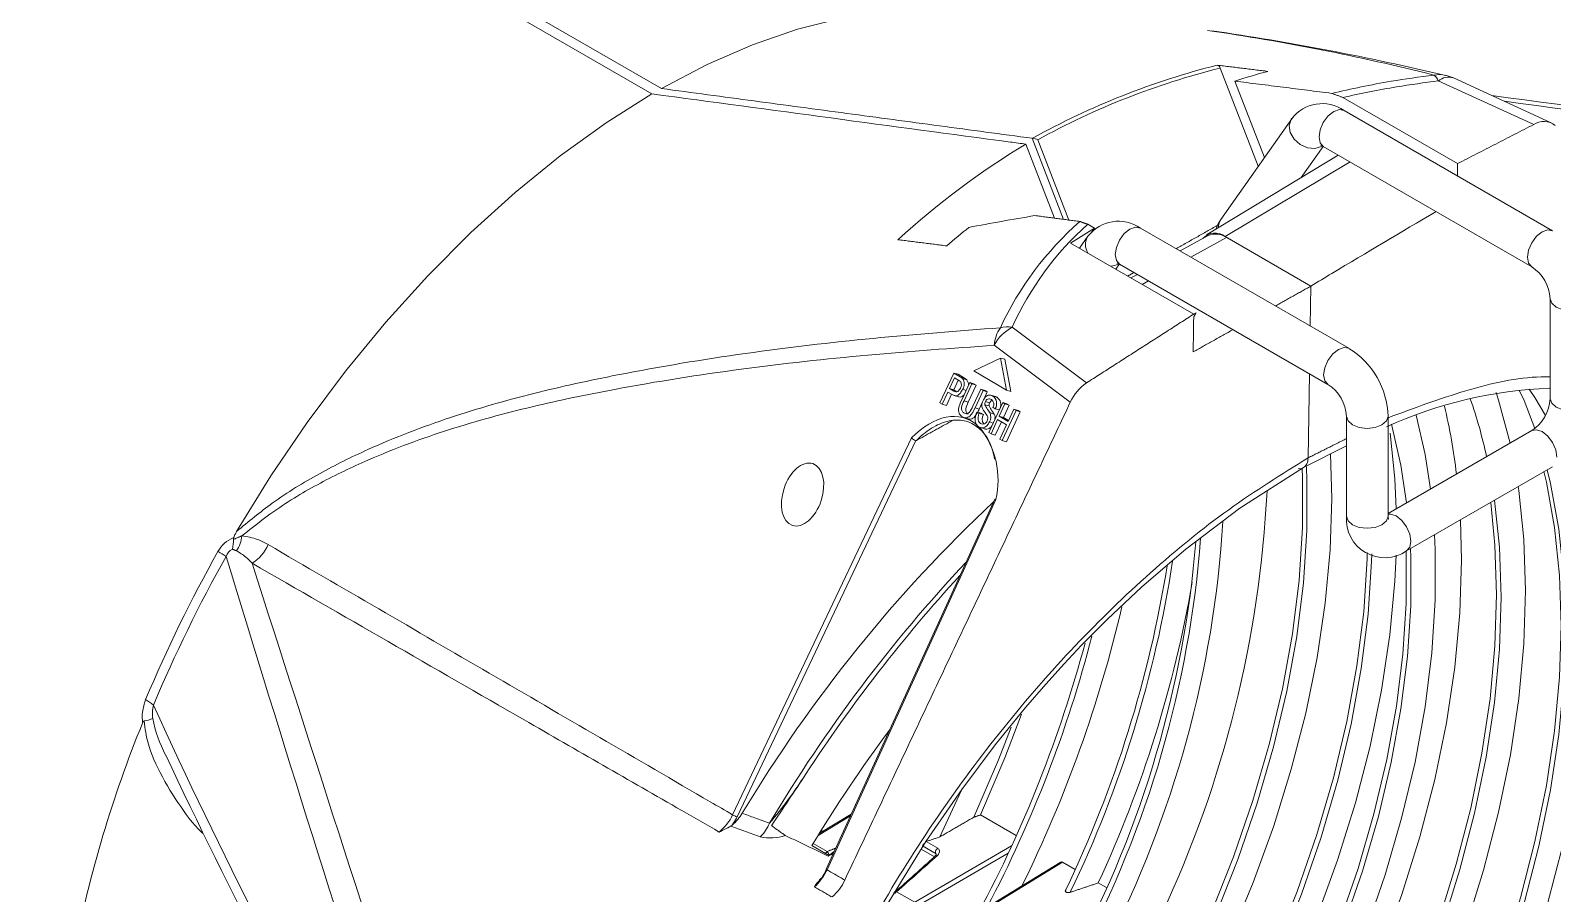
# Model space of a CAD drawing. Extents: x 8 to 113, y 2 to 87.
# Drawn here: x 23.941 to 28.51, y 64.01 to 66.602 of the extents above; entities that cross this region are included whole.
import ezdxf

# ---------------------------------------------------------------- set-up
doc = ezdxf.new("R2010")
doc.units = 0
doc.header["$MEASUREMENT"] = 0
doc.layers.add('OBJECT', color=7, linetype='CONTINUOUS')

msp = doc.modelspace()

# ---------------------------------------------------------------- linework, layer by layer
at = {"layer": 'OBJECT', "linetype": 'Continuous', "lineweight": 15}
for p, q in [((23.9413, 67.4882), (25.807, 66.4111)), ((25.8353, 66.4274), (23.969, 67.5048)), ((27.5128, 66.4886), (27.6271, 66.1941)), ((27.5562, 66.4497), (27.6453, 66.2201)), ((28.4539, 66.3193), (28.1675, 66.4503)), ((28.5065, 66.3247), (28.213, 66.459)), ((28.2254, 66.202), (27.8813, 66.4006)), ((28.5104, 66.0005), (27.8847, 66.3617)), ((27.7273, 66.3368), (27.515, 66.0346)), ((26.9296, 66.2604), (27.0158, 66.0381)), ((27.0428, 66.0346), (26.9484, 66.278)), ((26.9651, 66.2733), (27.0585, 66.0325)), ((27.7558, 66.1599), (27.8217, 66.2537)), ((27.8222, 66.2534), (28.4479, 65.8922)), ((27.8672, 66.2274), (27.472, 65.9879)), ((27.5273, 65.9829), (27.9025, 66.2071)), ((27.1349, 66.0082), (27.0635, 65.9635)), ((27.1157, 65.9837), (27.0905, 65.9479)), ((27.1149, 66.0197), (27.1349, 66.0082)), ((27.1349, 66.0082), (27.1251, 65.9942)), ((27.8987, 65.6474), (27.2731, 66.0086)), ((27.4764, 65.9861), (27.3921, 65.9398)), ((27.5313, 65.9802), (27.4249, 65.9209)), ((27.7846, 65.8343), (27.5273, 65.9829)), ((27.5313, 65.9802), (27.7846, 65.834)), ((27.0635, 65.9635), (27.4332, 65.7501)), ((27.1992, 65.8851), (27.2101, 65.9006)), ((27.2106, 65.9003), (27.8363, 65.5391)), ((27.264, 65.8695), (27.2447, 65.8589)), ((27.2977, 65.85), (27.2785, 65.8394)), ((27.7827, 65.7143), (27.7846, 65.8343)), ((28.5033, 65.7963), (28.5033, 65.4962)), ((27.4332, 65.7501), (27.4402, 65.7544)), ((26.8881, 65.7105), (27.1114, 65.5436)), ((26.8537, 65.6183), (26.7736, 65.5802)), ((27.0628, 65.4856), (26.8344, 65.6564)), ((26.8711, 65.5214), (26.8537, 65.6183)), ((26.8664, 65.6144), (26.8537, 65.6183)), ((26.8838, 65.5176), (26.8664, 65.6144)), ((26.6715, 65.4833), (26.7133, 65.5733)), ((26.7133, 65.5733), (26.7323, 65.5619)), ((26.726, 65.5694), (26.7133, 65.5733)), ((26.726, 65.5694), (26.745, 65.558)), ((26.7736, 65.5802), (26.8711, 65.5214)), ((27.7767, 65.3186), (27.7806, 65.5713)), ((26.7152, 65.5589), (26.7001, 65.5266)), ((26.7001, 65.5266), (26.7132, 65.5187)), ((26.7128, 65.5227), (26.7001, 65.5266)), ((26.7265, 65.5521), (26.7128, 65.5227)), ((26.7128, 65.5227), (26.722, 65.5172)), ((26.7281, 65.5511), (26.7152, 65.5589)), ((26.745, 65.558), (26.7323, 65.5619)), ((26.7367, 65.4929), (26.7608, 65.5447)), ((26.7522, 65.5526), (26.7395, 65.5564)), ((26.7499, 65.5212), (26.7396, 65.5243)), ((26.7675, 65.5406), (26.7437, 65.4895)), ((26.7802, 65.5368), (26.7564, 65.4856)), ((26.7608, 65.5447), (26.7675, 65.5406)), ((26.7735, 65.5408), (26.7608, 65.5447)), ((26.7802, 65.5368), (26.7675, 65.5406)), ((26.7703, 65.4734), (26.7941, 65.5246)), ((26.7735, 65.5408), (26.7802, 65.5368)), ((26.7941, 65.5246), (26.8008, 65.5206)), ((26.8068, 65.5207), (26.7941, 65.5246)), ((26.8838, 65.5176), (26.8711, 65.5214)), ((26.6781, 65.4793), (26.6715, 65.4833)), ((26.6953, 65.5162), (26.6781, 65.4793)), ((26.6908, 65.4754), (26.6781, 65.4793)), ((26.7066, 65.5094), (26.6908, 65.4754)), ((26.7082, 65.5084), (26.6953, 65.5162)), ((26.7108, 65.5067), (26.7267, 65.5019)), ((26.7199, 65.5167), (26.7132, 65.5187)), ((26.7564, 65.4856), (26.7437, 65.4895)), ((26.8008, 65.5206), (26.7767, 65.4688)), ((26.7996, 65.4869), (26.7894, 65.4649)), ((26.8135, 65.5167), (26.8008, 65.5206)), ((26.8135, 65.5167), (26.8027, 65.4935)), ((26.8187, 65.4744), (26.8061, 65.4782)), ((26.8068, 65.5207), (26.8135, 65.5167)), ((26.8205, 65.4835), (26.8078, 65.4874)), ((26.8181, 65.3949), (26.86, 65.4849)), ((26.8386, 65.5024), (26.8259, 65.5062)), ((26.843, 65.5004), (26.8303, 65.5042)), ((26.8666, 65.4809), (26.8495, 65.444)), ((26.86, 65.4849), (26.8666, 65.4809)), ((26.8727, 65.481), (26.86, 65.4849)), ((26.8793, 65.477), (26.8621, 65.4401)), ((26.8793, 65.477), (26.8666, 65.4809)), ((26.8727, 65.481), (26.8793, 65.477)), ((26.739, 65.4405), (26.756, 65.4354)), ((26.7894, 65.4649), (26.7767, 65.4688)), ((26.7826, 65.4562), (26.7893, 65.4522)), ((26.7953, 65.4524), (26.7826, 65.4562)), ((26.802, 65.4483), (26.7893, 65.4522)), ((26.7953, 65.4524), (26.802, 65.4483)), ((26.8345, 65.4494), (26.8218, 65.4533)), ((26.8446, 65.4336), (26.8248, 65.3909)), ((26.8373, 65.4661), (26.8307, 65.4701)), ((26.8495, 65.4624), (26.8373, 65.4661)), ((26.8713, 65.4175), (26.8446, 65.4336)), ((26.8495, 65.444), (26.8761, 65.4279)), ((26.8621, 65.4401), (26.8495, 65.444)), ((26.9, 65.4608), (26.8581, 65.3708)), ((26.8621, 65.4401), (26.8775, 65.4309)), ((26.9127, 65.4569), (26.8708, 65.367)), ((26.8761, 65.4279), (26.8933, 65.4648)), ((26.8933, 65.4648), (26.9, 65.4608)), ((26.906, 65.461), (26.8933, 65.4648)), ((26.9127, 65.4569), (26.9, 65.4608)), ((26.906, 65.461), (26.9127, 65.4569)), ((27.8916, 65.4432), (27.8916, 65.1431)), ((28.0166, 65.1431), (28.0166, 65.4432)), ((26.793, 65.4092), (26.8057, 65.4053)), ((26.8248, 65.3909), (26.8181, 65.3949)), ((26.8312, 65.4231), (26.82, 65.4265)), ((26.8375, 65.3871), (26.8248, 65.3909)), ((26.8559, 65.4268), (26.8375, 65.3871)), ((26.8514, 65.3748), (26.8713, 65.4175)), ((28.4479, 65.4003), (28.0166, 65.1514)), ((26.0491, 64.247), (26.5864, 65.3782)), ((26.5989, 65.3703), (26.0624, 64.2409)), ((26.8581, 65.3708), (26.8514, 65.3748)), ((26.8708, 65.367), (26.8581, 65.3708)), ((27.7632, 65.2895), (27.8916, 65.3545)), ((28.072, 65.039), (28.5104, 65.2921)), ((26.8358, 65.1945), (26.3297, 64.0842)), ((26.8391, 65.1936), (26.3325, 64.082)), ((26.7349, 64.319), (26.6712, 64.1806)), ((26.4026, 64.244), (26.3054, 64.1846)), ((26.4048, 64.2489), (26.3089, 64.1903)), ((26.7932, 64.2465), (26.9005, 64.1845)), ((26.315, 64.2001), (26.3202, 64.1971)), ((26.3202, 64.1971), (26.315, 64.2001)), ((26.3154, 64.1999), (26.3202, 64.1971)), ((26.3277, 64.1309), (26.287, 64.1544)), ((26.2908, 64.1606), (26.3327, 64.1364)), ((26.5959, 63.9845), (26.8866, 64.1541)), ((26.6597, 64.1299), (26.6193, 64.1533)), ((26.6202, 64.1527), (26.6599, 64.1298)), ((26.63, 64.1667), (26.6646, 64.1467)), ((26.8763, 64.1318), (26.603, 63.9724)), ((26.6553, 64.1209), (26.615, 64.1442)), ((27.0324, 64.104), (26.7198, 63.9128)), ((27.0391, 64.1046), (26.7249, 63.9123)), ((27.0773, 64.0825), (27.0391, 64.1046)), ((26.5414, 64.016), (26.5959, 63.9845)), ((27.171, 64.0284), (27.1467, 64.0424))]:
    msp.add_line(p, q, dxfattribs=at)
at = {"layer": 'OBJECT', "linetype": 'Continuous', "lineweight": 15, "flags": 128}
for points in [[(25.8353, 66.4274), (25.9726, 66.4994), (26.1091, 66.5589), (26.2439, 66.6054), (26.3763, 66.6387), (26.5054, 66.6586), (26.6305, 66.665), (26.7023, 66.6625)], [(24.5603, 65.0978), (24.6627, 65.2641), (24.7719, 65.4249), (24.8873, 65.5793), (25.0082, 65.7264), (25.1338, 65.8653), (25.2635, 65.9953), (25.3964, 66.1156), (25.5318, 66.2253), (25.669, 66.3241), (25.807, 66.4111)], [(27.8535, 66.3586), (27.8366, 66.3449), (27.8222, 66.3256), (27.8126, 66.3035), (27.8093, 66.282), (27.8126, 66.2644), (27.8222, 66.2534), (27.8222, 66.2534)], [(27.8847, 66.3617), (27.8704, 66.3644), (27.8535, 66.3586)], [(27.7274, 66.3369), (27.7262, 66.3351), (27.7201, 66.3165), (27.723, 66.2955), (27.7343, 66.2753), (27.7523, 66.259), (27.7743, 66.2491), (27.7969, 66.2471), (27.8167, 66.2532), (27.8193, 66.2548)], [(27.8151, 66.2568), (27.8147, 66.2567), (27.8204, 66.2544), (27.8222, 66.2534)], [(27.515, 66.0346), (27.5052, 66.019), (27.4993, 66.0044)], [(27.2106, 65.9003), (27.201, 65.9113), (27.1976, 65.9289), (27.201, 65.9504), (27.2106, 65.9725), (27.2249, 65.9918), (27.2418, 66.0055)], [(27.2418, 66.0055), (27.2587, 66.0114), (27.2731, 66.0086), (27.2731, 66.0086)], [(28.4791, 65.9974), (28.4622, 65.9837), (28.4479, 65.9644), (28.4383, 65.9423), (28.435, 65.9208), (28.4383, 65.9032), (28.4479, 65.8922), (28.4481, 65.8921)], [(28.5104, 66.0005), (28.4961, 66.0033), (28.4791, 65.9974)], [(27.2035, 65.9037), (27.2031, 65.9036), (27.2087, 65.9013), (27.2106, 65.9003)], [(28.61, 65.7708), (28.5897, 65.763), (28.5658, 65.7602), (28.5419, 65.763), (28.5216, 65.7708), (28.508, 65.7825), (28.5033, 65.7963), (28.5033, 65.7966)], [(27.8357, 65.5395), (27.8267, 65.5501), (27.8233, 65.5677), (27.8267, 65.5892), (27.8363, 65.6113), (27.8506, 65.6306), (27.8675, 65.6443)], [(27.8675, 65.6443), (27.8844, 65.6502), (27.8988, 65.6474), (27.8988, 65.6474)], [(28.44, 65.5249), (28.4571, 65.4995), (28.4895, 65.4462)], [(28.341, 65.5143), (28.3484, 65.4917), (28.3831, 65.3629)], [(28.4114, 65.5202), (28.4247, 65.4904), (28.4573, 65.4064)], [(28.61, 65.4707), (28.5897, 65.4629), (28.5658, 65.4601), (28.5419, 65.4629), (28.5216, 65.4707), (28.508, 65.4824), (28.5033, 65.4962)], [(27.8916, 65.4432), (27.8964, 65.4294), (27.9099, 65.4177), (27.9302, 65.4099), (27.9541, 65.4071), (27.978, 65.4099), (27.9983, 65.4177)], [(27.9983, 65.4177), (28.0119, 65.4294), (28.0166, 65.4432), (28.0166, 65.4432)], [(28.1012, 65.4464), (28.1277, 65.3291), (28.1439, 65.2248)], [(28.0228, 65.3927), (28.0368, 65.2552), (28.041, 65.1654)], [(28.0272, 65.4193), (28.0552, 65.2968), (28.0723, 65.1835)], [(28.5233, 65.3207), (28.52, 65.3422), (28.5104, 65.3642), (28.4961, 65.3836), (28.4791, 65.3972), (28.4622, 65.4031), (28.4479, 65.4003), (28.4479, 65.4003)], [(27.8441, 65.3306), (27.848, 65.1968), (27.8431, 65.042), (27.8283, 64.8824), (27.8038, 64.7189), (27.7697, 64.5523), (27.7261, 64.3837), (27.6734, 64.214), (27.6118, 64.044), (27.5417, 63.8749), (27.4634, 63.7074), (27.3774, 63.5427), (27.2842, 63.3815), (27.1843, 63.2248), (27.0783, 63.0734), (26.9667, 62.9283), (26.8502, 62.7903), (26.7294, 62.66), (26.6051, 62.5382)], [(26.0932, 63.0108), (26.1349, 63.1481), (26.193, 63.3132), (26.2658, 63.4937), (26.3599, 63.6974), (26.4797, 63.9234), (26.629, 64.167), (26.7368, 64.3233), (26.8373, 64.4568), (26.9284, 64.5688), (26.9896, 64.6396), (27.044, 64.6999), (27.0967, 64.7559), (27.173, 64.833), (27.2771, 64.931), (27.4099, 65.0448), (27.5721, 65.1674), (27.7632, 65.2895)], [(27.7587, 65.2866), (27.7598, 65.2596), (27.7598, 65.1082), (27.7497, 64.9515), (27.7296, 64.7903), (27.6996, 64.6256), (27.6599, 64.4584), (27.6107, 64.2897), (27.5523, 64.1205), (27.4851, 63.9518), (27.4094, 63.7845), (27.3257, 63.6197), (27.2345, 63.4583), (27.1363, 63.3013), (27.0318, 63.1497), (26.9215, 63.0042), (26.806, 62.8659), (26.6862, 62.7355), (26.5626, 62.6137)], [(27.7713, 65.292), (27.7731, 65.2519), (27.7731, 65.1005), (27.763, 64.9438), (27.7429, 64.7826), (27.7129, 64.6179), (27.6732, 64.4508), (27.624, 64.2821), (27.5656, 64.1128), (27.4984, 63.9441), (27.4227, 63.7768), (27.339, 63.612), (27.2478, 63.4506), (27.1496, 63.2937), (27.0451, 63.142), (26.9348, 62.9966), (26.8193, 62.8582), (26.6995, 62.7278), (26.5759, 62.606)], [(28.4943, 65.2828), (28.5042, 65.2415), (28.5293, 65.1043), (28.5445, 64.9595), (28.5495, 64.808), (28.5445, 64.6507), (28.5293, 64.4885), (28.5042, 64.3223), (28.4693, 64.153), (28.4247, 63.9816), (28.3707, 63.809), (28.3076, 63.6364), (28.2359, 63.4646), (28.1558, 63.2946), (28.0678, 63.1274), (27.9725, 62.964), (27.8704, 62.8052), (27.762, 62.652), (27.6481, 62.5053), (27.5291, 62.3659), (27.4059, 62.2346), (27.2791, 62.1121)], [(28.4844, 65.2771), (28.4918, 65.2453), (28.5164, 65.1092), (28.5313, 64.9657), (28.5362, 64.8157), (28.5313, 64.66), (28.5164, 64.4994), (28.4918, 64.3348), (28.4575, 64.1672), (28.4138, 63.9976), (28.3608, 63.8267), (28.2989, 63.6557), (28.2284, 63.4855), (28.1498, 63.317), (28.0634, 63.1511), (27.9697, 62.9888), (27.8693, 62.8311), (27.7627, 62.6786), (27.6505, 62.5325), (27.5334, 62.3933), (27.412, 62.262), (27.2869, 62.1393)], [(28.4074, 65.2326), (28.409, 65.221), (28.4243, 65.0739), (28.4294, 64.9201), (28.4243, 64.7604), (28.409, 64.5956), (28.3837, 64.4268), (28.3484, 64.2549), (28.3033, 64.0809), (28.2487, 63.9057), (28.185, 63.7303), (28.1124, 63.5558), (28.0314, 63.383), (27.9425, 63.2131), (27.8461, 63.0469), (27.7427, 62.8853), (27.6331, 62.7294), (27.5177, 62.5799), (27.3973, 62.4377), (27.2725, 62.3036), (27.144, 62.1784)], [(28.3361, 65.1914), (28.3507, 65.0501), (28.3557, 64.9003), (28.3507, 64.7446), (28.3358, 64.5841), (28.311, 64.4196), (28.2764, 64.2521), (28.2323, 64.0825), (28.179, 63.9118), (28.1166, 63.741), (28.0456, 63.571), (27.9664, 63.4028), (27.8795, 63.2373), (27.7852, 63.0756), (27.6843, 62.9184), (27.5771, 62.7668), (27.4644, 62.6215), (27.3468, 62.4835), (27.225, 62.3534), (27.0996, 62.2321)], [(28.3247, 65.1849), (28.3375, 65.0564), (28.3424, 64.9079), (28.3375, 64.7538), (28.3229, 64.5949), (28.2985, 64.4321), (28.2646, 64.2664), (28.2214, 64.0985), (28.169, 63.9295), (28.1078, 63.7603), (28.0382, 63.5918), (27.9604, 63.4251), (27.875, 63.2609), (27.7824, 63.1003), (27.6831, 62.9442), (27.5777, 62.7933), (27.4668, 62.6486), (27.351, 62.5108), (27.2309, 62.3808), (27.1072, 62.2592)], [(28.2339, 65.1325), (28.2371, 65.0116), (28.232, 64.8535), (28.2169, 64.6905), (28.1918, 64.5234), (28.1569, 64.3533), (28.1124, 64.1811), (28.0584, 64.0077), (27.9954, 63.8341), (27.9236, 63.6614), (27.8435, 63.4904), (27.7555, 63.3221), (27.6602, 63.1576), (27.558, 62.9976), (27.4495, 62.8432), (27.3354, 62.6952), (27.2163, 62.5543), (27.0928, 62.4215), (26.9657, 62.2975)], [(28.6033, 65.127), (28.6181, 64.9833), (28.6232, 64.8279), (28.6181, 64.6665), (28.6026, 64.5), (28.577, 64.3295), (28.5412, 64.1558), (28.4957, 63.9799), (28.4405, 63.8029), (28.376, 63.6258), (28.3026, 63.4494), (28.2207, 63.2749), (28.1308, 63.1032), (28.0333, 62.9353), (27.9289, 62.7721), (27.818, 62.6146), (27.7014, 62.4637), (27.5796, 62.3201), (27.4535, 62.1848), (27.3236, 62.0585)], [(27.8916, 65.1431), (27.8964, 65.1293), (27.9099, 65.1176), (27.9302, 65.1098), (27.9541, 65.1071), (27.978, 65.1098), (27.9983, 65.1176)], [(27.9983, 65.1176), (28.0119, 65.1293), (28.0166, 65.1431)], [(28.0849, 65.0676), (28.0816, 65.0891), (28.072, 65.1112), (28.0577, 65.1305), (28.0407, 65.1441), (28.0238, 65.15), (28.0166, 65.1498)], [(28.0174, 65.1349), (28.0176, 65.1345), (28.0168, 65.1391), (28.0166, 65.1431)], [(28.1562, 65.0876), (28.1581, 65.0438), (28.1581, 64.8913), (28.148, 64.7334), (28.1277, 64.571), (28.0975, 64.405), (28.0574, 64.2366), (28.0078, 64.0666), (27.9489, 63.896), (27.8811, 63.726), (27.8048, 63.5574), (27.7204, 63.3914), (27.6285, 63.2288), (27.5295, 63.0707), (27.4241, 62.9179), (27.3129, 62.7714), (27.1965, 62.6321), (27.0757, 62.5007), (26.9511, 62.3781)], [(28.072, 65.039), (28.0816, 65.05), (28.0849, 65.0676)], [(27.9541, 65.0348), (27.9536, 65.0151), (27.9434, 64.8567), (27.923, 64.6937), (27.8927, 64.5272), (27.8525, 64.3582), (27.8027, 64.1876), (27.7436, 64.0165), (27.6756, 63.8459), (27.599, 63.6768), (27.5143, 63.5102), (27.422, 63.3471), (27.3227, 63.1885), (27.2169, 63.0352), (27.1053, 62.8883), (26.9885, 62.7485), (26.8673, 62.6167), (26.7423, 62.4938)], [(27.9675, 65.03), (27.9668, 65.0075), (27.9566, 64.849), (27.9363, 64.686), (27.906, 64.5195), (27.8658, 64.3505), (27.816, 64.1799), (27.7569, 64.0088), (27.6889, 63.8382), (27.6123, 63.6691), (27.5276, 63.5025), (27.4353, 63.3394), (27.336, 63.1808), (27.2302, 63.0275), (27.1186, 62.8806), (27.0018, 62.7408), (26.8806, 62.6091), (26.7555, 62.4861)], [(28.0406, 65.0268), (28.0368, 64.9481), (28.0219, 64.7868), (27.9971, 64.6215), (27.9626, 64.4532), (27.9185, 64.2828), (27.8652, 64.1112), (27.8029, 63.9395), (27.7319, 63.7685), (27.6527, 63.5993), (27.5658, 63.4328), (27.4715, 63.2699), (27.3705, 63.1116), (27.2632, 62.9588), (27.1504, 62.8122), (27.0326, 62.6727), (26.9104, 62.5412), (26.7847, 62.4183)], [(28.0708, 65.0385), (28.0712, 65.0291), (28.0712, 64.8818), (28.0614, 64.7294), (28.0419, 64.5726), (28.0128, 64.4125), (27.9743, 64.2499), (27.9265, 64.0858), (27.8699, 63.9212), (27.8046, 63.7571), (27.7312, 63.5943), (27.65, 63.4339), (27.5614, 63.2769), (27.4661, 63.124), (27.3646, 62.9764), (27.2575, 62.8347), (27.1454, 62.6998), (27.029, 62.5726), (26.9089, 62.4538)], [(28.0835, 65.0456), (28.0845, 65.0214), (28.0845, 64.8741), (28.0747, 64.7217), (28.0552, 64.565), (28.0261, 64.4048), (27.9876, 64.2422), (27.9398, 64.0781), (27.8832, 63.9135), (27.8179, 63.7494), (27.7445, 63.5866), (27.6632, 63.4263), (27.5747, 63.2692), (27.4794, 63.1164), (27.3779, 62.9687), (27.2708, 62.827), (27.1587, 62.6922), (27.0422, 62.565), (26.9222, 62.4461)], [(26.916, 64.5486), (26.8665, 64.4181), (26.7932, 64.2465)], [(26.8853, 64.5103), (26.847, 64.4116), (26.7731, 64.2398)], [(26.6597, 64.13), (26.6601, 64.1297), (26.6604, 64.1294), (26.6604, 64.1294), (26.6596, 64.1271), (26.6568, 64.1241)], [(26.6597, 64.1299), (26.6585, 64.1311), (26.6578, 64.133), (26.6577, 64.1353), (26.6582, 64.1379), (26.6592, 64.1405), (26.6607, 64.143), (26.6626, 64.1451), (26.6646, 64.1467)]]:
    msp.add_lwpolyline(points, dxfattribs=at)
at = {"layer": 'OBJECT', "linetype": 'Continuous', "lineweight": 15}
for centre, radius, start, end in [((26.5224, 59.9851), 6.6848, 75.87485, 81.81114), ((26.2819, 58.3912), 8.2978, 76.70913, 81.64792), ((28.0552, 64.2943), 2.271, 104.0489, 119.1385), ((28.0551, 64.3046), 2.2503, 103.9459, 118.9737), ((27.4997, 66.4843), 0.0138, 18.2313, 72.115), ((28.1695, 66.3782), 0.091, 77.2457, 99.9729), ((28.1295, 66.4346), 0.0411, 22.4726, 53.8974), ((28.1982, 66.4133), 0.0481, 72.0384, 129.6254), ((28.1631, 66.3499), 0.12, 65.4115, 77.4305), ((25.6748, 45.8236), 20.753, 78.28405, 82.65383), ((27.8191, 66.2665), 0.1156, 55.4262, 142.551), ((25.612, 45.2036), 21.3636, 78.44167, 82.59335), ((28.4842, 66.2735), 0.0549, 51.653, 123.5112), ((28.1727, 64.1949), 2.4108, 121.0413, 132.4573), ((26.9442, 66.2318), 0.0464, 63.3279, 83.624), ((27.7293, 65.3021), 0.9664, 131.2964, 155.0955), ((27.2075, 65.9134), 0.1156, 55.4262, 142.551), ((27.5493, 66.011), 0.0417, 145.4652, 182.0962), ((27.7264, 65.3335), 0.9191, 131.7008, 155.782), ((27.1558, 65.9582), 0.0475, 147.5148, 211.0231), ((27.4969, 65.9457), 0.048, 50.7518, 139.4672), ((27.4986, 65.9341), 0.0565, 54.6197, 113.1255), ((27.181, 65.9425), 0.0487, 273.6297, 302.6431), ((28.3807, 65.7895), 0.1227, 3.1806, 56.8178), ((26.9499, 65.5955), 0.1306, 118.2157, 152.194), ((26.937, 65.6502), 0.1028, 145.0608, 176.5692), ((26.8742, 65.6152), 0.0964, 81.6875, 102.8791), ((27.7704, 65.4371), 0.2463, 1.4116, 58.5891), ((26.7173, 65.5383), 0.0186, 326.3153, 26.4689), ((26.7163, 65.5403), 0.0283, 325.6246, 34.7402), ((27.1935, 65.4254), 0.144, 124.7654, 155.2385), ((27.7691, 65.4364), 0.1227, 3.1806, 56.8178), ((28.5495, 64.2384), 1.2901, 92.1297, 114.6024), ((26.8269, 65.4767), 0.0296, 152.102, 199.784), ((26.8191, 65.4839), 0.0119, 55.9215, 163.024), ((26.8161, 65.4794), 0.0173, 327.517, 55.9876), ((26.8127, 65.4813), 0.029, 328.3576, 52.4519), ((26.8274, 65.4785), 0.0268, 333.3633, 54.5303), ((26.8502, 65.0016), 1.4971, 12.3643, 19.2765), ((28.3807, 65.503), 0.1227, 303.1813, 356.8202), ((26.7999, 65.4337), 0.0137, 242.7321, 343.7311), ((26.8237, 65.4351), 0.0254, 148.6798, 215.13), ((27.0046, 65.5889), 0.2391, 210.7352, 216.9129), ((26.7992, 65.4379), 0.016, 330.1154, 27.4375), ((26.7923, 65.4418), 0.0317, 331.0943, 21.2529), ((26.814, 65.4394), 0.0228, 343.7719, 25.951), ((26.4644, 65.0615), 1.77, 6.763, 13.4704), ((26.591, 65.2517), 0.2549, 346.8235, 38.3988), ((26.6086, 65.3993), 0.0306, 223.5689, 251.3769), ((24.2782, 65.3846), 3.3791, 334.7988, 357.1851), ((29.8272, 61.9998), 4.3734, 133.2195, 149.0085), ((24.2927, 65.3274), 3.2344, 332.8044, 356.46), ((28.0067, 65.1342), 0.1154, 175.5433, 304.4501), ((24.5828, 64.9961), 0.0886, 110.6554, 152.4259), ((24.4371, 65.0706), 0.1136, 346.5914, 1.689), ((24.4629, 65.0992), 0.1143, 328.4084, 352.4876), ((24.2534, 65.331), 3.1972, 331.9876, 355.2622), ((24.276, 65.3197), 3.1872, 331.9671, 355.6446), ((28.2939, 62.9069), 4.3473, 150.6594, 157.1832), ((28.3342, 62.8836), 4.3654, 150.6594, 157.1832), ((23.787, 63.788), 1.4404, 58.999, 60.1325), ((24.5617, 65.013), 0.0343, 114.2249, 163.5876), ((109.4619, 90.823), 88.7654, 196.897332, 198.029681), ((24.5404, 65.1082), 0.1252, 302.074, 336.3542), ((310.0688, 156.2065), 299.6778, 197.718548, 198.043613), ((30.125, 61.8519), 4.6194, 136.9431, 149.1378), ((23.8595, 65.5531), 3.5383, 334.3618, 350.908), ((23.8828, 65.5416), 3.5276, 334.3477, 351.3042), ((30.0976, 61.8757), 4.5691, 137.4582, 146.948), ((23.8429, 65.5703), 3.64, 335.1807, 350.1209), ((23.4664, 65.7412), 3.8505, 333.6789, 346.9469), ((23.4276, 65.7486), 3.8093, 331.9007, 344.9994), ((23.4562, 65.7349), 3.7928, 332.269, 345.4713), ((24.2186, 64.4684), 0.1418, 49.6532, 61.2794), ((24.4059, 64.5525), 0.0984, 165.9453, 189.4314), ((40.1252, 71.792), 17.3831, 204.52518, 209.34277), ((27.7783, 63.1029), 3.7776, 157.9301, 168.7961), ((24.2876, 64.5198), 0.0104, 117.8584, 166.6995), ((24.2758, 64.6031), 0.0744, 275.3613, 296.3297), ((24.676, 64.6019), 0.373, 190.1047, 208.1099), ((30.0419, 61.8846), 4.3876, 143.3957, 148.8479), ((39.5538, 71.5593), 16.7963, 205.13012, 209.79265), ((25.0486, 65.1573), 1.4527, 319.8953, 327.0745), ((-26.1957, 99.1742), 62.9597, 326.270374, 326.438084), ((25.9202, 64.3069), 0.1422, 308.2756, 335.0569), ((26.0811, 64.2993), 0.0614, 238.5845, 252.2616), ((25.863, 64.532), 0.3667, 293.3328, 299.5018), ((26.04, 64.273), 0.1303, 315.0787, 336.7483), ((26.163, 64.3079), 0.1306, 256.3744, 289.7232), ((27.0086, 63.9365), 0.4456, 149.6492, 150.8869), ((26.3407, 64.1241), 0.0147, 122.7738, 152.2583), ((26.4784, 64.3929), 0.3022, 240.09, 242.3968), ((26.3192, 64.1227), 0.0193, 7.1312, 45.4307), ((26.6606, 64.1204), 0.00509, 135.7339, 171.6833), ((26.6609, 64.1192), 0.00618, 63.6344, 130.2538), ((27.0362, 64.0995), 0.00581, 60.7884, 130.104), ((26.1994, 64.1407), 0.1454, 310.8249, 336.1845), ((26.3345, 64.0873), 0.00564, 212.848, 249.4087), ((26.4123, 63.9562), 0.1394, 133.4149, 147.7165), ((26.2545, 64.1104), 0.1442, 310.1645, 335.6518), ((26.5415, 64.0079), 0.01, 131.2905, 151.1791), ((26.5493, 64.0036), 0.0147, 122.7738, 152.2583)]:
    msp.add_arc(centre, radius, start, end, dxfattribs=at)
for centre, major_axis, ratio, start_param, end_param in [((28.7854, 61.8452), (-1.0463, 4.6541), 0.670157, 0.02679, 0.059264), ((81.5251, 45.3237), (57.6848, -18.9948), 0.154107, 2.858369, 2.869012), ((28.8302, 61.8721), (-1.1361, 4.6101), 0.693815, 0.315355, 0.340202), ((26.6574, 65.1668), (0.0895, 0.2708), 0.601141, 6.038527, 7.17806)]:
    msp.add_ellipse(centre, major_axis=major_axis, ratio=ratio, start_param=start_param, end_param=end_param, dxfattribs=at)
msp.add_ellipse((26.2591, 65.2085), major_axis=(0.0306, 0.0927), ratio=0.601141, dxfattribs=at)
for points in [[(27.6559, 66.4789), (27.5039, 66.4974)], [(27.5562, 66.4497), (27.8475, 66.4129)], [(25.8353, 66.4274), (26.9484, 66.278)], [(27.8813, 66.4006), (27.8475, 66.4129)], [(28.4539, 66.3193), (28.2254, 66.202)], [(26.9484, 66.278), (26.9494, 66.2779)], [(28.2249, 66.1653), (28.2254, 66.202)], [(27.0915, 66.0282), (26.9565, 66.0459)], [(27.0915, 66.0282), (27.1149, 66.0197)], [(27.3805, 65.9465), (27.5041, 66.0163)], [(26.6919, 65.955), (26.5453, 65.9735)], [(27.2351, 65.8644), (27.2541, 65.8752)], [(27.6783, 65.7746), (27.7846, 65.834)], [(27.1114, 65.5436), (27.4402, 65.7544)], [(27.4402, 65.7544), (27.4332, 65.7413)], [(27.4332, 65.7413), (27.4316, 65.6367)], [(27.4316, 65.6367), (27.5513, 65.7036)], [(27.0628, 65.4856), (26.3858, 64.051)], [(26.8385, 65.5021), (26.843, 65.5004)], [(26.6008, 65.3707), (26.7085, 65.4303)], [(27.7767, 65.3186), (27.8916, 65.3763)], [(24.5507, 65.0739), (24.5761, 65.0843)], [(24.5602, 65.0394), (24.5477, 65.0442)], [(26.7932, 64.2465), (26.7731, 64.2398)], [(26.0478, 64.216), (26.0436, 64.2129)], [(26.1658, 64.2143), (26.2071, 64.1849)], [(26.7731, 64.2398), (26.6712, 64.1806)], [(26.2071, 64.1849), (26.3363, 64.1231)], [(26.6712, 64.1806), (26.63, 64.1667)], [(26.3327, 64.1364), (26.3583, 64.1468)], [(26.3363, 64.1231), (26.3535, 64.1364)], [(26.3506, 64.13), (26.3383, 64.1251)], [(26.3474, 64.0002), (26.2945, 64.0307)], [(27.0628, 64.0144), (27.1467, 64.0424)]]:
    msp.add_open_spline(points, degree=1, dxfattribs=at)
for points, knots in [([(27.8475, 66.4129), (27.9063, 66.4259), (28.0059, 66.4479), (28.1108, 66.462), (28.1537, 66.4678)], [0, 0, 0, 0, 0.590738, 1, 1, 1, 1]), ([(28.1675, 66.4503), (28.1255, 66.4448), (28.0277, 66.4318), (27.9345, 66.4119), (27.8813, 66.4006)], [0, 0, 0, 0, 0.429879, 1, 1, 1, 1]), ([(26.9296, 66.2604), (26.914, 66.2625), (26.5398, 66.3127), (26.1656, 66.363), (25.807, 66.4111)], [0, 0, 0, 0, 0.041647, 1, 1, 1, 1]), ([(28.1606, 66.0581), (28.0564, 65.9962), (27.9309, 65.9217), (27.8058, 65.847), (27.7846, 65.8343)], [0, 0, 0, 0, 0.8304, 1, 1, 1, 1]), ([(24.5603, 65.0978), (24.5956, 65.1269), (24.6755, 65.1927), (24.8082, 65.2733), (24.9866, 65.3616), (25.2019, 65.4436), (25.4524, 65.5147), (25.7479, 65.5788), (26.0876, 65.6351), (26.4708, 65.6798), (26.7254, 65.6993), (26.8527, 65.7091)], [0, 0, 0, 0, 0.050913, 0.115232, 0.17961, 0.287489, 0.395606, 0.503691, 0.669071, 0.834542, 1, 1, 1, 1]), ([(26.8344, 65.6564), (26.7081, 65.6474), (26.4554, 65.6294), (26.0754, 65.5878), (25.739, 65.5349), (25.4468, 65.4745), (25.1994, 65.4074), (24.987, 65.3293), (24.8111, 65.2452), (24.6839, 65.1699), (24.608, 65.1096), (24.5761, 65.0843)], [0, 0, 0, 0, 0.166848, 0.333708, 0.500482, 0.608948, 0.717443, 0.825706, 0.889802, 0.953838, 1, 1, 1, 1]), ([(26.7396, 65.5243), (26.7375, 65.5205), (26.7333, 65.5127), (26.7243, 65.5049), (26.7152, 65.5047), (26.7105, 65.5072), (26.7082, 65.5084)], [0, 0, 0, 0, 0.280582, 0.559543, 0.779093, 1, 1, 1, 1]), ([(26.7132, 65.5187), (26.7151, 65.5177), (26.7188, 65.5157), (26.7252, 65.5172), (26.7298, 65.5222), (26.7318, 65.5261), (26.7328, 65.528)], [0, 0, 0, 0, 0.281147, 0.558289, 0.778776, 1, 1, 1, 1]), ([(26.734, 65.5465), (26.7329, 65.5475), (26.7311, 65.5493), (26.729, 65.5505), (26.7281, 65.5511)], [0, 0, 0, 0, 0.559505, 1, 1, 1, 1]), ([(26.7323, 65.5619), (26.7337, 65.561), (26.7363, 65.5594), (26.7385, 65.5573), (26.7395, 65.5564)], [0, 0, 0, 0, 0.560153, 1, 1, 1, 1]), ([(26.745, 65.558), (26.7464, 65.5571), (26.7489, 65.5556), (26.7512, 65.5535), (26.7522, 65.5526)], [0, 0, 0, 0, 0.560153, 1, 1, 1, 1]), ([(26.7522, 65.5526), (26.7539, 65.5503), (26.7572, 65.5458), (26.7569, 65.5392), (26.7567, 65.5359)], [0, 0, 0, 0, 0.506963, 1, 1, 1, 1]), ([(28.6283, 65.5629), (28.6492, 65.5635), (28.742, 65.5659), (28.8918, 65.5295), (29.0729, 65.4534), (29.2307, 65.3359), (29.364, 65.1828), (29.47, 64.9957), (29.5471, 64.778), (29.5938, 64.5335), (29.6095, 64.2663), (29.5938, 63.981), (29.5471, 63.6824), (29.47, 63.3758), (29.364, 63.0663), (29.2308, 62.7592), (29.0727, 62.4598), (28.8925, 62.1732), (28.6931, 61.9044), (28.4795, 61.6593), (28.2556, 61.4424), (28.0253, 61.2535), (27.869, 61.1552), (27.7909, 61.1061)], [0, 0, 0, 0, 0.014347, 0.063776, 0.113205, 0.162634, 0.212063, 0.261492, 0.310921, 0.36035, 0.409779, 0.459208, 0.508637, 0.558066, 0.607495, 0.656924, 0.706353, 0.755782, 0.805211, 0.85464, 0.903093, 0.951547, 1, 1, 1, 1]), ([(28.0166, 65.4388), (28.0946, 65.4678), (28.251, 65.526), (28.4139, 65.562), (28.4942, 65.562), (28.5033, 65.5619)], [0, 0, 0, 0, 0.468752, 0.940243, 1, 1, 1, 1]), ([(26.7438, 65.5081), (26.7414, 65.5056), (26.7366, 65.5009), (26.73, 65.5006), (26.7272, 65.5019), (26.7268, 65.5021)], [0, 0, 0, 0, 0.466869, 0.914303, 1, 1, 1, 1]), ([(26.7385, 65.4414), (26.7353, 65.4439), (26.7305, 65.4475), (26.7276, 65.4563), (26.7269, 65.4713), (26.7324, 65.4833), (26.7367, 65.4929)], [0, 0, 0, 0, 0.249765, 0.375227, 0.500745, 1, 1, 1, 1]), ([(26.7437, 65.4895), (26.7405, 65.4829), (26.7366, 65.4747), (26.7363, 65.4642), (26.7379, 65.4578), (26.7411, 65.4551), (26.7433, 65.4533)], [0, 0, 0, 0, 0.500293, 0.625802, 0.751207, 1, 1, 1, 1]), ([(26.7564, 65.4856), (26.7532, 65.4791), (26.7493, 65.4709), (26.749, 65.4604), (26.7506, 65.4539), (26.7538, 65.4512), (26.756, 65.4495)], [0, 0, 0, 0, 0.500293, 0.625802, 0.751207, 1, 1, 1, 1]), ([(26.8007, 65.4905), (26.8027, 65.4941), (26.8067, 65.5011), (26.8154, 65.5069), (26.8237, 65.5074), (26.8281, 65.5053), (26.8303, 65.5042)], [0, 0, 0, 0, 0.28002, 0.558875, 0.779261, 1, 1, 1, 1]), ([(26.8078, 65.4874), (26.8071, 65.4857), (26.8059, 65.4827), (26.806, 65.4796), (26.8061, 65.4782)], [0, 0, 0, 0, 0.559987, 1, 1, 1, 1]), ([(26.8061, 65.4782), (26.8088, 65.4734), (26.8139, 65.4649), (26.8194, 65.4568), (26.8218, 65.4533)], [0, 0, 0, 0, 0.558202, 1, 1, 1, 1]), ([(26.8205, 65.4835), (26.8198, 65.4818), (26.8186, 65.4788), (26.8187, 65.4757), (26.8187, 65.4744)], [0, 0, 0, 0, 0.559987, 1, 1, 1, 1]), ([(26.8263, 65.4902), (26.8253, 65.4896), (26.8229, 65.4881), (26.8214, 65.4852), (26.8205, 65.4835)], [0, 0, 0, 0, 0.398681, 1, 1, 1, 1]), ([(26.8353, 65.3147), (26.8319, 65.3309), (26.8244, 65.3664), (26.794, 65.4072), (26.7525, 65.4315), (26.705, 65.4335), (26.656, 65.4162), (26.6216, 65.3911), (26.6036, 65.3735), (26.6008, 65.3707)], [0, 0, 0, 0, 0.141835, 0.309509, 0.47785, 0.63124, 0.788047, 0.966676, 1, 1, 1, 1]), ([(26.7767, 65.4688), (26.7722, 65.4593), (26.7666, 65.4475), (26.7554, 65.44), (26.7474, 65.4374), (26.7421, 65.4398), (26.7385, 65.4414)], [0, 0, 0, 0, 0.499181, 0.62484, 0.750394, 1, 1, 1, 1]), ([(26.7433, 65.4533), (26.7458, 65.4521), (26.7496, 65.4502), (26.7555, 65.4517), (26.7632, 65.4581), (26.7672, 65.4666), (26.7703, 65.4734)], [0, 0, 0, 0, 0.249614, 0.374772, 0.499895, 1, 1, 1, 1]), ([(26.7894, 65.4649), (26.7872, 65.4605), (26.7829, 65.4515), (26.7754, 65.4408), (26.7672, 65.4356), (26.7609, 65.434), (26.7575, 65.4353), (26.7561, 65.4357)], [0, 0, 0, 0, 0.279923, 0.562588, 0.729353, 0.896745, 1, 1, 1, 1]), ([(26.789, 65.411), (26.7858, 65.4134), (26.7794, 65.4182), (26.7764, 65.4318), (26.7782, 65.4449), (26.7811, 65.4524), (26.7826, 65.4562)], [0, 0, 0, 0, 0.279959, 0.558107, 0.778855, 1, 1, 1, 1]), ([(26.7893, 65.4522), (26.7881, 65.4489), (26.7858, 65.4425), (26.7855, 65.4328), (26.7886, 65.4254), (26.7919, 65.4228), (26.7936, 65.4215)], [0, 0, 0, 0, 0.281002, 0.559603, 0.779736, 1, 1, 1, 1]), ([(26.8187, 65.4744), (26.8215, 65.4696), (26.8265, 65.461), (26.832, 65.453), (26.8345, 65.4494)], [0, 0, 0, 0, 0.558202, 1, 1, 1, 1]), ([(26.82, 65.4265), (26.8179, 65.4228), (26.8137, 65.4154), (26.8047, 65.4091), (26.796, 65.4078), (26.7913, 65.4099), (26.789, 65.411)], [0, 0, 0, 0, 0.280033, 0.5593, 0.779506, 1, 1, 1, 1]), ([(26.8271, 65.4143), (26.8267, 65.4136), (26.824, 65.4094), (26.8173, 65.4055), (26.8101, 65.4039), (26.8068, 65.4053), (26.8058, 65.4057)], [0, 0, 0, 0, 0.082249, 0.514301, 0.85498, 1, 1, 1, 1]), ([(26.6008, 65.3707), (26.6004, 65.3706), (26.5997, 65.3702), (26.5991, 65.3703), (26.5989, 65.3703)], [0, 0, 0, 0, 0.55271, 1, 1, 1, 1]), ([(26.0807, 63.011), (26.0832, 63.021), (26.1109, 63.1329), (26.1914, 63.3505), (26.3221, 63.6571), (26.4809, 63.9566), (26.6609, 64.2432), (26.8603, 64.5121), (27.0753, 64.7588), (27.3024, 64.9783), (27.5375, 65.1701), (27.697, 65.2691), (27.7767, 65.3186)], [0, 0, 0, 0, 0.010831, 0.120739, 0.230646, 0.340554, 0.450462, 0.560369, 0.670277, 0.780185, 0.890092, 1, 1, 1, 1]), ([(27.7481, 65.2866), (27.7482, 65.2866), (27.7541, 65.2846), (27.7637, 65.2888), (27.7744, 65.2993), (27.776, 65.3122), (27.7767, 65.3186)], [0, 0, 0, 0, 0.006602, 0.337855, 0.669316, 1, 1, 1, 1]), ([(27.7767, 65.3186), (27.776, 65.3121), (27.7746, 65.2991), (27.7669, 65.2927), (27.7631, 65.2895)], [0, 0, 0, 0, 0.501183, 1, 1, 1, 1]), ([(26.8359, 65.1944), (26.8358, 65.1945), (26.8357, 65.1945), (26.8364, 65.1943), (26.8377, 65.194), (26.8388, 65.1937), (26.8391, 65.1936), (26.8391, 65.1936)], [0, 0, 0, 0, 0.065955, 0.454972, 0.851106, 0.976189, 1, 1, 1, 1]), ([(24.5515, 65.079), (24.5512, 65.0775), (24.5507, 65.0758), (24.5507, 65.0742), (24.5507, 65.0739)], [0, 0, 0, 0, 0.836507, 1, 1, 1, 1]), ([(24.5515, 65.079), (24.5531, 65.083), (24.5555, 65.0895), (24.559, 65.0955), (24.5603, 65.0978)], [0, 0, 0, 0, 0.620819, 1, 1, 1, 1]), ([(24.5761, 65.0843), (24.5921, 65.0818), (24.6198, 65.0774), (24.6445, 65.0638), (24.655, 65.058)], [0, 0, 0, 0, 0.57368, 1, 1, 1, 1]), ([(24.6068, 65.0021), (24.6006, 65.0087), (24.5864, 65.0235), (24.5696, 65.0337), (24.5602, 65.0394)], [0, 0, 0, 0, 0.442714, 1, 1, 1, 1]), ([(24.655, 65.058), (24.8762, 64.9294), (25.3185, 64.6721), (25.7832, 64.4017), (26.0267, 64.26), (26.0491, 64.247)], [0, 0, 0, 0, 0.475887, 0.951774, 1, 1, 1, 1]), ([(26.0082, 64.1953), (25.9711, 64.2167), (25.776, 64.3289), (25.3088, 64.5978), (24.8789, 64.8454), (24.6068, 65.0021)], [0, 0, 0, 0, 0.079469, 0.417582, 1, 1, 1, 1]), ([(24.2775, 64.5222), (24.277, 64.5332), (24.2759, 64.5572), (24.283, 64.5803), (24.2868, 64.5927)], [0, 0, 0, 0, 0.459412, 1, 1, 1, 1]), ([(24.4611, 64.1889), (24.4589, 64.1909), (24.4299, 64.2168), (24.3827, 64.2835), (24.3234, 64.3805), (24.2895, 64.4662), (24.2841, 64.5172), (24.2828, 64.529)], [0, 0, 0, 0, 0.025185, 0.330933, 0.64233, 0.917166, 1, 1, 1, 1]), ([(26.0478, 64.216), (26.0536, 64.2213), (26.0648, 64.2316), (26.0738, 64.2452), (26.0781, 64.2517)], [0, 0, 0, 0, 0.51883, 1, 1, 1, 1]), ([(26.0781, 64.2517), (26.0906, 64.2471), (26.1178, 64.237), (26.145, 64.2269), (26.1597, 64.2215)], [0, 0, 0, 0, 0.460097, 1, 1, 1, 1]), ([(26.1322, 64.181), (26.1174, 64.1863), (26.0879, 64.1968), (26.0584, 64.2075), (26.0437, 64.2128), (26.0436, 64.2129)], [0, 0, 0, 0, 0.50079, 0.997639, 1, 1, 1, 1]), ([(26.0624, 64.2409), (26.0618, 64.2396), (26.0576, 64.231), (26.0523, 64.2229), (26.0478, 64.216)], [0, 0, 0, 0, 0.147348, 1, 1, 1, 1]), ([(26.5333, 64.0125), (26.554, 64.0308), (26.595, 64.0669), (26.6355, 64.1032), (26.6555, 64.1211)], [0, 0, 0, 0, 0.505907, 1, 1, 1, 1]), ([(26.6637, 64.1248), (26.6436, 64.1068), (26.6031, 64.0704), (26.5621, 64.0343), (26.5414, 64.016)], [0, 0, 0, 0, 0.494078, 1, 1, 1, 1]), ([(26.6637, 64.1248), (26.6641, 64.1252), (26.6666, 64.1276), (26.6698, 64.1323), (26.6707, 64.1384), (26.6689, 64.1435), (26.666, 64.1457), (26.6646, 64.1467)], [0, 0, 0, 0, 0.064742, 0.354683, 0.636215, 0.837669, 1, 1, 1, 1]), ([(26.3166, 64.0575), (26.3167, 64.0577), (26.3224, 64.066), (26.3271, 64.0752), (26.3316, 64.0841)], [0, 0, 0, 0, 0.027062, 1, 1, 1, 1]), ([(26.3325, 64.082), (26.3403, 64.0774), (26.3581, 64.0671), (26.3759, 64.0567), (26.3858, 64.051)], [0, 0, 0, 0, 0.440853, 1, 1, 1, 1]), ([(27.0495, 64.0221), (27.0488, 64.0212), (27.0476, 64.0196), (27.0478, 64.0174), (27.0488, 64.0156), (27.0507, 64.0144), (27.0532, 64.0136), (27.0561, 64.0133), (27.0594, 64.0135), (27.0616, 64.0141), (27.0628, 64.0144)], [0, 0, 0, 0, 0.188537, 0.316098, 0.424317, 0.532924, 0.632629, 0.735942, 0.854539, 1, 1, 1, 1])]:
    msp.add_open_spline(points, degree=3, knots=knots, dxfattribs=at)

doc.saveas('drawing.dxf')
